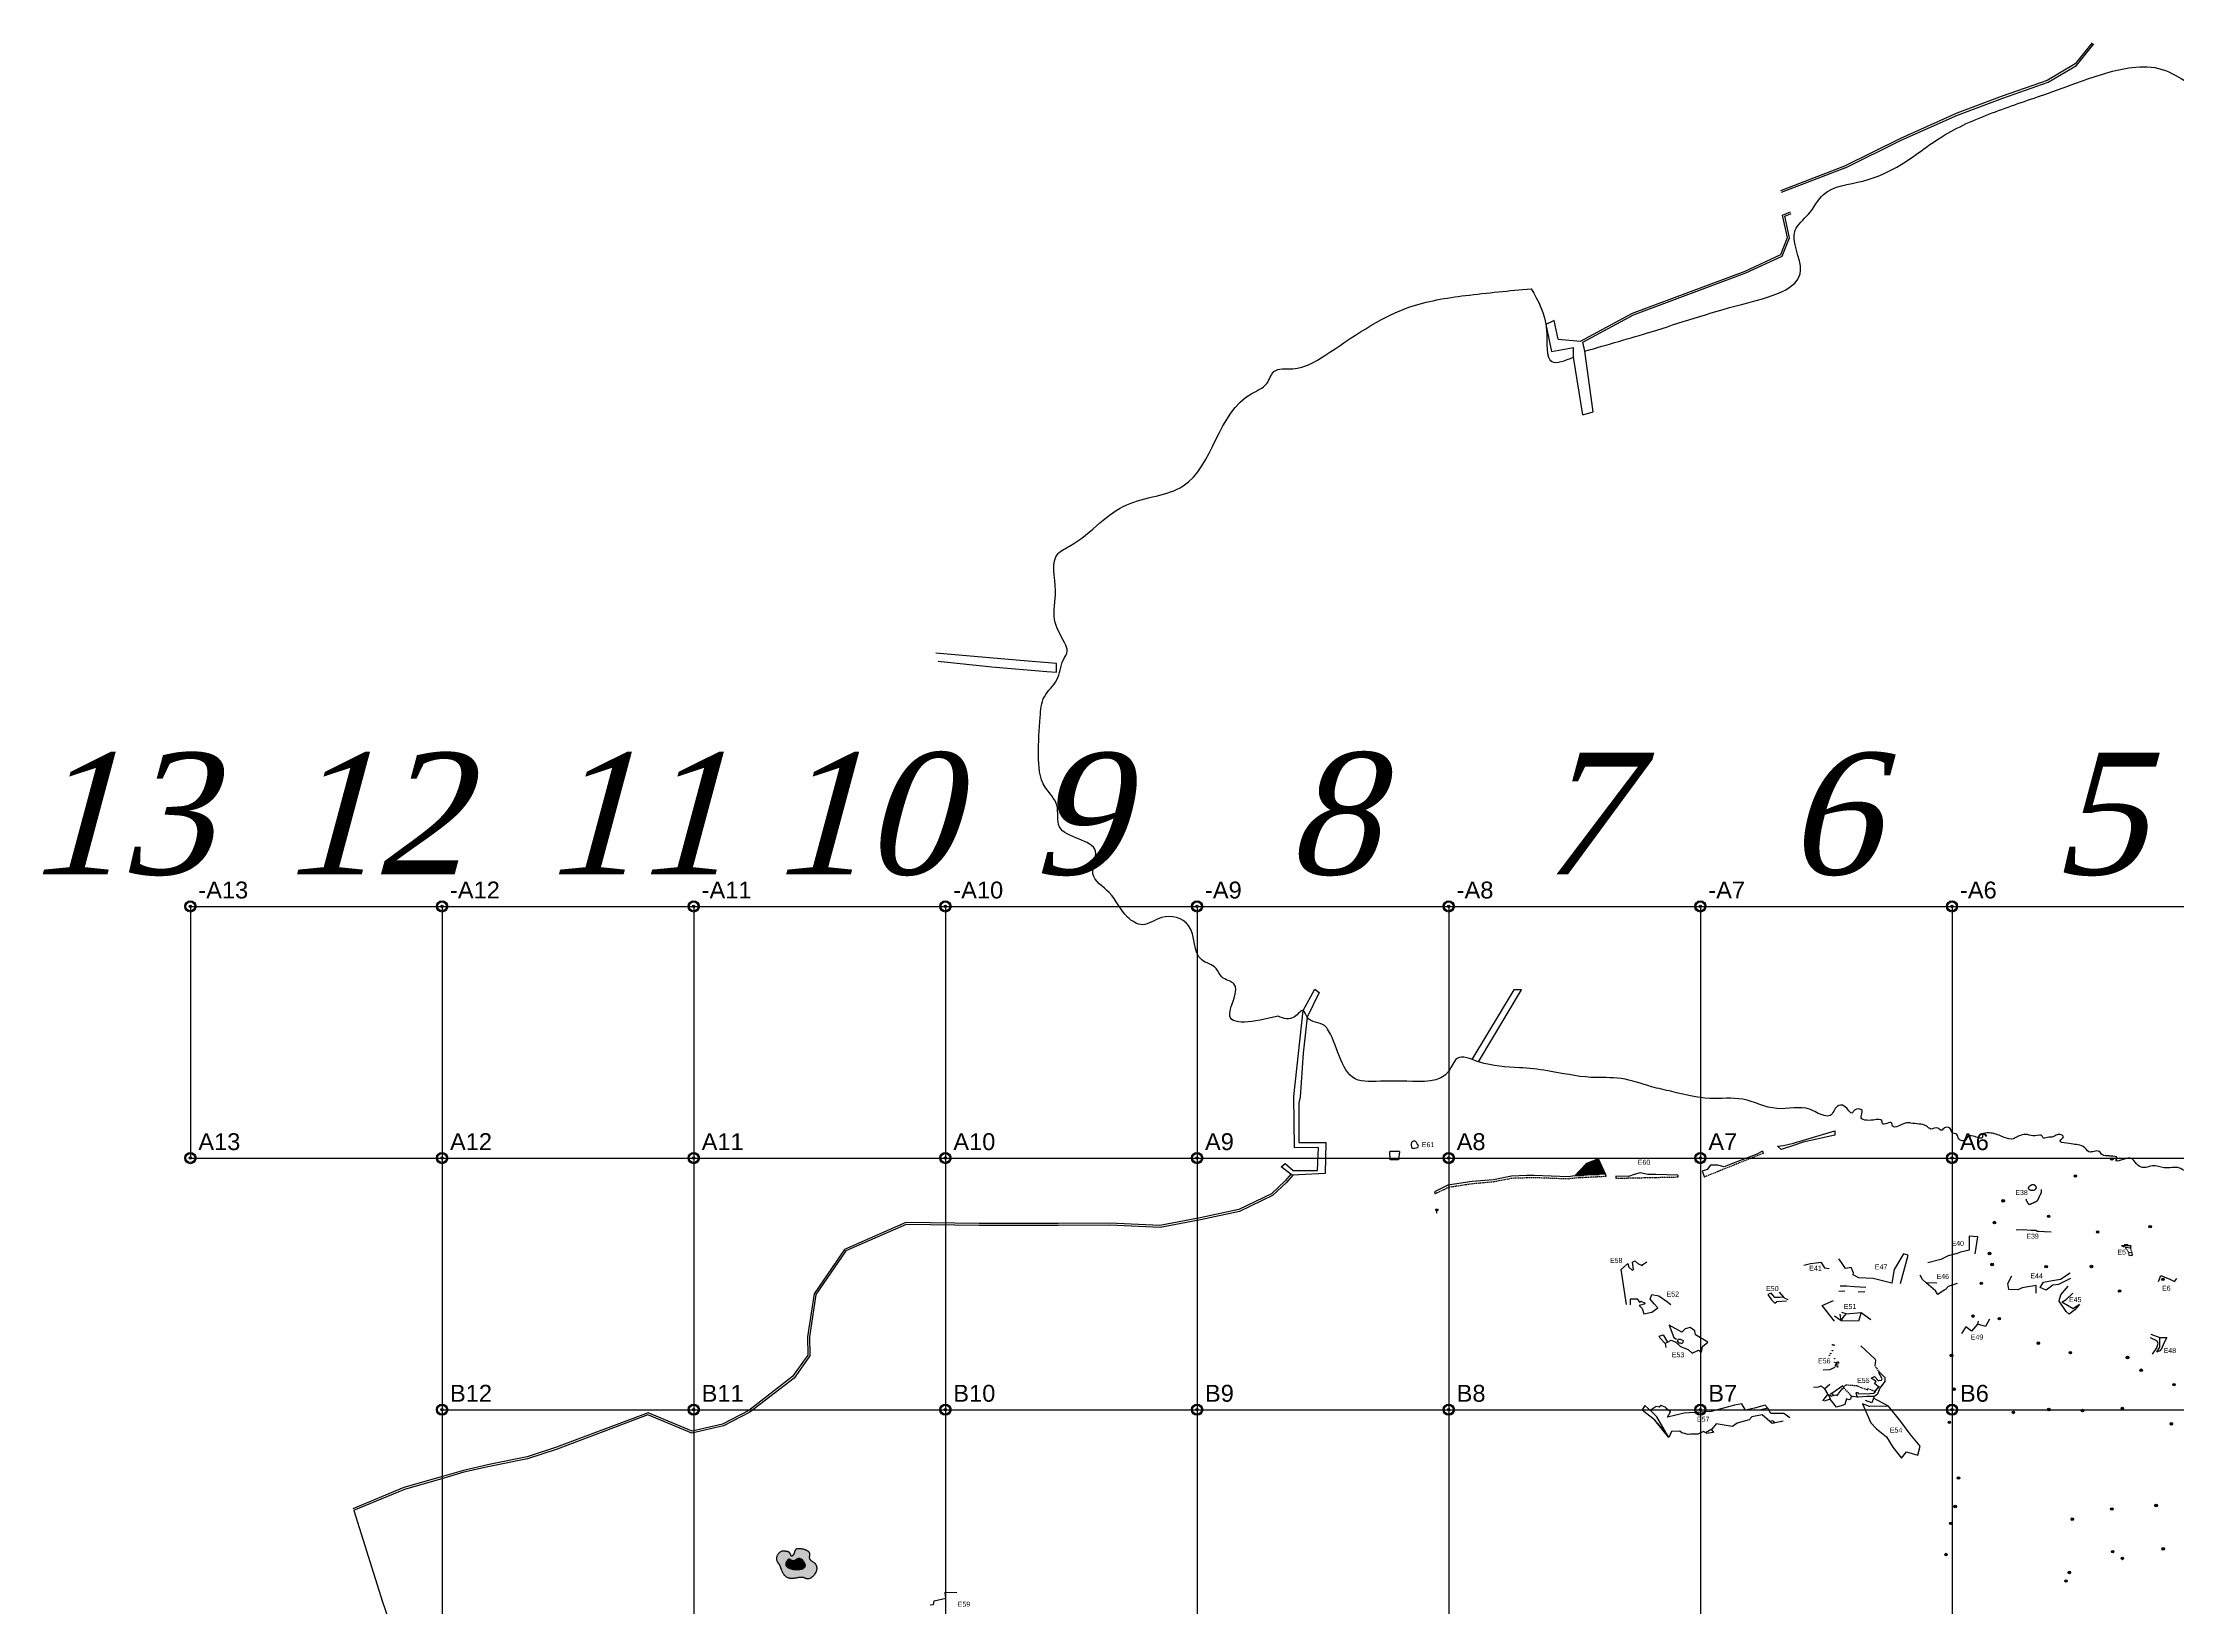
# Model space of a CAD drawing. Header units: millimetres. Extents: x 979 to 714242, y 976 to 4055134.
# Drawn here: x 713509.6 to 713933.7, y 4054823.6 to 4055134.5 of the extents above; entities that cross this region are included whole.
import ezdxf

# ---------------------------------------------------------------- set-up
doc = ezdxf.new("R2010")
doc.units = ezdxf.units.MM
doc.header["$LTSCALE"] = 0.5
doc.header["$MEASUREMENT"] = 0
doc.header["$PDMODE"] = 32
doc.header["$PDSIZE"] = 0.5
for name, pattern in [('DASHED', [0.75, 0.5, -0.25]), ('DASHED2', [0.375, 0.25, -0.125]), ('KatAxonas', [130, 100, -15, 0, -15])]:
    doc.linetypes.add(name, pattern=pattern)
for name, color, linetype in [('__lithosoros', 50, 'Continuous'), ('AKTOGRAMMI', 255, 'Continuous'), ('Allo', 3, 'KatAxonas'), ('AREA_KYK', 4, 'Continuous'), ('AREA_NOTES', 4, 'Continuous'), ('AREA_SHM', 4, 'Continuous'), ('AREA_TXT', 4, 'Continuous'), ('hatch_kaminiou', 6, 'Continuous'), ('kanabos', 7, 'Continuous'), ('MD', 250, 'Continuous'), ('onoma_kataskevon', 1, 'Continuous'), ('POINTS_KANABBOS_50_50', 7, 'Continuous'), ('SR', 250, 'zzSYRMA'), ('TAX-DESC', 45, 'Continuous'), ('TAX-H', 192, 'Continuous'), ('TAX-KOD', 7, 'Continuous'), ('TAX-SHM', 7, 'Continuous'), ('TOPO_SBL', 71, 'Continuous')]:
    doc.layers.add(name, color=color, linetype=linetype)
doc.styles.add('gr-sdtopo1', font='gr-sdtopo1.shx', dxfattribs={"bigfont": 'BigFgrsdto1.shx'})
doc.styles.get("Standard").update_dxf_attribs({"font": 'arial.ttf'})
doc.styles.add('zzARIALzz', font='arial.ttf')
doc.styles.add('zzsymapLin', font='zzsymap.shx')
doc.styles.add('zzTIMES-Izz', font='times.ttf', dxfattribs={"oblique": 15})
doc.linetypes.add('zzSYRMA', pattern='A,7,-1.5,["G",zzsymapLin,S=2,R=0,X=0,Y=-0.8575],-2.5', length=11)

# ---------------------------------------------------------------- blocks, each defined once
blk = doc.blocks.new('blk_SHMEIO_3-Lay')
at = {"layer": 'TAX-SHM'}
blk.add_point((0, 0), dxfattribs=at)
at = {"layer": 'TAX-DESC', "style": 'gr-sdtopo1'}
blk.add_attdef('DESC', (1.115307688236918, -0.3373385483951488), '', height=0.5, dxfattribs=at)
at = {"layer": 'TAX-H', "style": 'gr-sdtopo1'}
blk.add_attdef('H', (0, -1.7), '', height=1, dxfattribs=at)
at = {"layer": 'TAX-KOD', "style": 'gr-sdtopo1'}
blk.add_attdef('KOD', (0, 0.7000000000000002), '', height=1, dxfattribs=at)
blk = doc.blocks.new('Pinakida')
at = {"color": 0, "linetype": 'ByBlock', "lineweight": -2}
for p, q in [((0, 0.7799518784659552), (0, 1.7955731413197)), ((0, 0), (0, 0.7799518784659552))]:
    blk.add_line(p, q, dxfattribs=at)
blk.add_lwpolyline([(-0.6239338184691593, 2.623751906648399), (0.6239338184691593, 2.623751906648399), (0.6239338184691593, 1.7955731413197), (-0.6239338184691593, 1.7955731413197)], close=True, dxfattribs=at)
blk = doc.blocks.new('kanabos')
at = {"layer": 'kanabos'}
for p, q in [((713988.0959999999, 4054912.798), (713988.096, 4054712.797999999)), ((713988.0959999999, 4054912.798), (714188.096, 4054912.798)), ((714038.096, 4054912.798), (714038.0959999999, 4054712.797999999)), ((714088.096, 4054912.798), (714088.096, 4054712.797999999)), ((714138.096, 4054912.798), (714138.096, 4054712.797999999)), ((714188.096, 4054912.798), (714188.096, 4054712.797999999)), ((713988.0959999999, 4054862.798), (714188.096, 4054862.798)), ((713988.0959999999, 4054812.798), (714188.096, 4054812.798)), ((713988.0959999999, 4054762.798), (714188.096, 4054762.798)), ((713988.0959999999, 4054712.798), (714188.096, 4054712.798))]:
    blk.add_line(p, q, dxfattribs=at)
blk = doc.blocks.new('kan1_50_50')
at = {"layer": 'kanabos'}
for p, q in [((713738.0555783812, 4054160.547653836), (713738.0555783812, 4054110.547653835)), ((713738.0555783812, 4054160.547653836), (713788.0555783812, 4054160.547653836)), ((713788.055578381, 4054160.547653836), (713788.0555783812, 4054110.547653835)), ((713738.0555783812, 4054110.547653836), (713788.0555783812, 4054110.547653836))]:
    blk.add_line(p, q, dxfattribs=at)
blk = doc.blocks.new('blk_KOR-IDIOKT_4-Lay')
at = {"layer": 'AREA_KYK', "linetype": 'ByBlock', "lineweight": -2}
blk.add_circle((0, 0), 1, dxfattribs=at)
at = {"layer": 'AREA_SHM'}
blk.add_point((0, 0), dxfattribs=at)
at = {"layer": 'AREA_NOTES', "style": 'zzARIALzz'}
blk.add_attdef('KTT', (1.414213562373095, -3.414213562373095), '', height=1.5, dxfattribs=at)
at = {"layer": 'AREA_TXT', "style": 'zzARIALzz'}
blk.add_attdef('AA', (1.414213562373095, 1.414213562373095), '', height=3, dxfattribs=at)

msp = doc.modelspace()

# ---------------------------------------------------------------- hatches: boundary and pattern name
at = {"layer": '__lithosoros', "linetype": 'DASHED', "ltscale": 0.5}
h = msp.add_hatch(dxfattribs=at)
h.set_pattern_fill('AR-B88', color=256, scale=0.02, angle=-0.1253697694432894, style=0)
h.set_pattern_definition([(359.8746302305567, (0, 0), (0.0003500981621106096, 0.1599996169722818), []), (89.87463023055672, (0, 0), (-0.07964971032403027, 0.1601746660533371), [0.16, -0.16])])
h.paths.add_polyline_path([(713818.758, 4054912.712), (713816.341, 4054911.788), (713814.016, 4054909.304), (713820.155, 4054909.616)])
h.paths.add_polyline_path([(713818.7631716089, 4054912.647679442), (713818.9033278589, 4054912.647679442), (713818.9033278589, 4054912.696898192), (713818.7631716089, 4054912.696898192)], flags=24)
h.paths.add_polyline_path([(713816.344296609, 4054911.723679442), (713816.486327859, 4054911.723679442), (713816.486327859, 4054911.772898193), (713816.344296609, 4054911.772898193)], flags=24)
h.paths.add_polyline_path([(713816.3447186091, 4054911.808296552), (713816.4811248591, 4054911.808296552), (713816.4811248591, 4054911.857515302), (713816.3447186091, 4054911.857515302)], flags=25)
h.paths.add_polyline_path([(713814.0197186092, 4054909.324296552), (713814.1579998591, 4054909.324296552), (713814.1579998591, 4054909.373515302), (713814.0197186092, 4054909.373515302)], flags=25)
at = {"layer": '__lithosoros'}
h = msp.add_hatch(color=256, dxfattribs=at)
h.dxf.hatch_style = 1
edge = h.paths.add_edge_path()
edge.add_spline(control_points=[(713658.0704585477, 4054833.105345002), (713658.0688100135, 4054833.108397409), (713657.9086479906, 4054833.40495164), (713656.8153048136, 4054831.935162777), (713658.664776657, 4054830.699269362), (713662.1092609335, 4054831.120473674), (713660.0728706759, 4054833.902239375), (713658.9545107943, 4054832.633882414), (713658.3317254588, 4054832.970505369), (713658.0654855876, 4054833.114411219)], knot_values=[0, 0, 0, 0, 0.01034053269769946, 1.004626221928043, 2.62531420840352, 5.451619957931161, 7.346135891142413, 8.454759139731836, 9.28259104636375, 9.28259104636375, 9.28259104636375, 9.28259104636375], degree=3, periodic=0)
at = {"layer": 'hatch_kaminiou'}
h = msp.add_hatch(color=256, dxfattribs=at)
h.dxf.hatch_style = 1
edge = h.paths.add_edge_path()
edge.add_spline(control_points=[(713659.497, 4054835.206), (713660.0298719388, 4054835.20306415), (713660.9284018753, 4054835.198113714), (713662.2999568876, 4054834.441307703), (713661.698706374, 4054832.927503076), (713663.3202280253, 4054832.431278874), (713663.753482753, 4054830.447334742), (713661.9555487029, 4054828.894159064), (713660.4677884983, 4054829.776091287), (713659.1125360718, 4054829.270146277), (713657.2025692059, 4054829.377705619), (713656.4053830535, 4054830.838524771), (713656.0314334087, 4054832.085828069), (713655.0176128787, 4054833.250146844), (713656.1444201653, 4054834.930577482), (713657.389428966, 4054834.677796348), (713658.2014741615, 4054834.487300175), (713658.3260074577, 4054833.527428269), (713658.8242456893, 4054834.026273166), (713659.0113039401, 4054834.556681816), (713659.1626448801, 4054835.102385266), (713659.497, 4054835.206)], knot_values=[0, 0, 0, 0, 1.636777626923871, 2.759938345465812, 3.888261437518319, 5.318612472853347, 6.662915513651392, 9.349123621813714, 9.761456011943636, 11.66413859189394, 13.33292557654138, 14.9968008724678, 16.14603366008491, 17.33785998952351, 19.23078814444804, 20.25586619022331, 20.9752006047321, 21.65110962239643, 21.94239985568652, 22.63873669918056, 23.47744999941414, 23.47744999941414, 23.47744999941414, 23.47744999941414], degree=3, periodic=0)
edge = h.paths.add_edge_path(flags=16)
edge.add_spline(control_points=[(713658.0704585477, 4054833.105345002), (713658.0688100135, 4054833.108397409), (713657.9086479906, 4054833.40495164), (713656.8153048136, 4054831.935162777), (713658.664776657, 4054830.699269362), (713662.1092609335, 4054831.120473674), (713660.0728706759, 4054833.902239375), (713658.9545107943, 4054832.633882414), (713658.3317254588, 4054832.970505369), (713658.0654855876, 4054833.114411219)], knot_values=[0, 0, 0, 0, 0.01034053269769946, 1.004626221928043, 2.62531420840352, 5.451619957931161, 7.346135891142413, 8.454759139731836, 9.28259104636375, 9.28259104636375, 9.28259104636375, 9.28259104636375], degree=3, periodic=0)

# ---------------------------------------------------------------- linework, layer by layer
at = {"layer": '__lithosoros'}
for p, q in [((713816.341, 4054911.788), (713814.016, 4054909.304)), ((713818.758, 4054912.712), (713816.341, 4054911.788)), ((713820.155, 4054909.616), (713818.758, 4054912.712))]:
    msp.add_line(p, q, dxfattribs=at)
at = {"layer": 'AKTOGRAMMI', "linetype": 'Continuous'}
for points in [[(713816.0275183648, 4055073.183431937), (713829.2251324934, 4055077.033414568), (713847.4059633177, 4055082.529464985), (713858.8888386881, 4055089.220195493), (713857.803, 4055097.203), (713860.438, 4055100.372), (713863.451, 4055104.32), (713871.244, 4055106.977), (713878.884, 4055110.265), (713886.932, 4055115.768), (713896.942, 4055120.5), (713907.215, 4055124.132), (713914.482, 4055126.741), (713924.769, 4055129.522), (713930.713, 4055129.161), (713940.936, 4055124.84), (713941.1773396689, 4055124.84)], [(713805.349, 4055085.571), (713808.4024166875, 4055077.365155676), (713809.4489139502, 4055071.092432701), (713813.7850242303, 4055071.988614479)]]:
    msp.add_spline(points, degree=3, dxfattribs=at)
at = {"layer": 'AKTOGRAMMI'}
for points in [[(713755.091, 4054941.008), (713745.457, 4054941.513), (713746.313, 4054947.446), (713743.89, 4054948.829), (713742.75, 4054950.529), (713739.93, 4054952.198), (713737.275, 4054959.064), (713731.923, 4054960.625), (713728.17, 4054959.209), (713725.154, 4054960.717), (713721.542, 4054965.579), (713718.284, 4054969.324), (713718.8, 4054973.815), (713711.63, 4054978.655), (713711.121, 4054982.985), (713708.802, 4054986.513), (713707.475, 4054992.936), (713707.81, 4055000.47), (713708.652, 4055004.513), (713711.115, 4055007.857), (713712.422, 4055011.842), (713713.183, 4055013.565), (713712.69, 4055015.159), (713710.677, 4055019.851), (713710.853, 4055025.545), (713711.368, 4055032.971), (713713.654, 4055034.43), (713719.69, 4055039.062), (713725.014, 4055042.635), (713736.241, 4055046.398), (713749.834, 4055064.761), (713752.831, 4055066.736), (713754.259, 4055069.1), (713757.994, 4055069.683), (713764.377, 4055072.307), (713781.038, 4055081.881), (713792.318, 4055084.223), (713805.349, 4055085.571)], [(713952.5491376348, 4054909.22173878), (713951.879, 4054908.904), (713951.185, 4054907.257), (713950.069, 4054907.694), (713948.465, 4054907.52), (713946.678, 4054907.953), (713947.419, 4054908.579), (713946.866, 4054909.266), (713945.447, 4054909.244), (713944.712, 4054909.575), (713943.874, 4054910.213), (713941.845, 4054911.03), (713939.651, 4054912.202), (713937.857, 4054911.275), (713936.785, 4054911.043), (713936.614, 4054910.461), (713935.293, 4054910.319), (713934.163, 4054910.846), (713931.154, 4054910.917), (713928.834, 4054911.307), (713927.494, 4054910.976), (713926.727, 4054910.99), (713925.623, 4054911.699), (713924.352, 4054912.798), (713921.609, 4054912.506), (713921.74, 4054912.862), (713920.506, 4054913.226), (713920.173, 4054913.256), (713918.876, 4054913.461), (713918.211, 4054914.158), (713916.161, 4054914.085), (713915.045, 4054915.153), (713914.696, 4054915.292), (713911.747, 4054915.77), (713910.439, 4054916.285), (713911.091, 4054917.06), (713910.447, 4054917.53), (713909.03, 4054917.071), (713907.929, 4054916.94), (713907.004, 4054916.901), (713906.899, 4054917.201), (713905.489, 4054917.244), (713903.933, 4054917.496), (713902.57, 4054917.354), (713902.074, 4054917.144), (713901.186, 4054916.683), (713899.35, 4054916.932), (713898.361, 4054917.355), (713895.578, 4054917.783), (713895.112, 4054917.594), (713895.028, 4054917.024), (713893.189, 4054917.193), (713892.133, 4054917.117), (713891.57, 4054916.303), (713891.007, 4054916.274), (713890.319, 4054916.668), (713889.938, 4054917.508), (713888.966, 4054917.92), (713888.808, 4054918.381), (713887.496, 4054918.859), (713886.862, 4054918.349), (713886.162, 4054918.788), (713884.765, 4054918.609), (713883.873, 4054919.183), (713882.4, 4054919.599), (713880.807, 4054919.776), (713879.901, 4054919.833), (713878.249, 4054919.156), (713877.14, 4054919.182), (713876.96, 4054919.845), (713875.175, 4054919.643), (713875.088, 4054920.144), (713873.338, 4054920.388), (713870.895, 4054921.093), (713871.115, 4054922.273), (713869.568, 4054922.342), (713869.183, 4054921.846), (713867.553, 4054923.173), (713866.172, 4054923.116), (713864.769, 4054921.288), (713863.559, 4054921.278), (713860.668, 4054922.544), (713854.178, 4054922.675), (713847.398, 4054924.508), (713840.835, 4054924.701), (713833.276, 4054926.052), (713829.292, 4054927.021), (713823.243, 4054928.639), (713817.205, 4054928.866), (713808.587, 4054930.185), (713803.027, 4054930.796), (713794.9, 4054931.978), (713790.627, 4054932.615), (713789.016, 4054930.125), (713780.637, 4054928.11), (713773.653, 4054928.071), (713771.012, 4054928.335), (713765.106, 4054938.139), (713764.271, 4054939.179), (713760.849, 4054940.81), (713760.057, 4054942.153), (713758.35, 4054940.902), (713755.091, 4054941.008)]]:
    msp.add_spline(points, degree=3, dxfattribs=at)
at = {"layer": 'Allo'}
for p, q in [((713777.314, 4054912.479), (713777.2619171361, 4054914.136671842)), ((713779.22, 4054914.116), (713777.2619171361, 4054914.136671842)), ((713779.019, 4054912.461), (713777.314, 4054912.479)), ((713779.22, 4054914.116), (713779.019, 4054912.461)), ((713851.298, 4054914.193), (713851.4662688294, 4054913.774441581)), ((713820.155, 4054909.616), (713820.1779523699, 4054909.164382697)), ((713822.188, 4054909.214), (713822.1973284091, 4054908.762980566)), ((713834.517, 4054909.469), (713834.5263284091, 4054909.017980566)), ((713839.327, 4054910.203), (713839.774024517, 4054909.073926258)), ((713929.663, 4054876.527), (713928.4367979065, 4054877.099468777)), ((713873.724, 4054872.888), (713870.862, 4054875.509)), ((713873.85, 4054872.581), (713873.724, 4054872.888)), ((713928.835, 4054873.896), (713929.633, 4054875.135)), ((713929.633, 4054875.135), (713929.944, 4054876.025)), ((713929.944, 4054876.025), (713929.663, 4054876.527)), ((713864.654, 4054870.79), (713863.392, 4054870.664)), ((713865.701, 4054871.255), (713864.654, 4054870.79)), ((713863.284, 4054864.594), (713864.325, 4054865.873)), ((713864.336, 4054864.767), (713863.576, 4054864.509)), ((713863.606, 4054867.011), (713864.325, 4054865.873)), ((713864.325, 4054865.873), (713864.582, 4054865.546)), ((713864.749, 4054864.932), (713864.336, 4054864.767)), ((713864.582, 4054865.546), (713864.749, 4054864.932)), ((713873.029, 4054864.212), (713871.752, 4054864.663)), ((713873.362, 4054865.16), (713873.029, 4054864.212)), ((713853.357, 4054860.613), (713852.7749599491, 4054860.497702871)), ((713853.357, 4054860.613), (713853.7668562111, 4054860.182642624)), ((713689.034, 4054825.386), (713688.901, 4054826.598)), ((713688.901, 4054826.598), (713691.277, 4054826.504)), ((713685.946, 4054824.043), (713686.639, 4054824.11)), ((713686.639, 4054824.11), (713686.73, 4054824.888)), ((713686.73, 4054824.888), (713689.034, 4054825.386))]:
    msp.add_line(p, q, dxfattribs=at)
at = {"layer": 'Allo', "linetype": 'DASHED'}
for p, q in [((713851.4662688294, 4054913.774441581), (713839.774024517, 4054909.073926258)), ((713834.5263284091, 4054909.017980566), (713822.1973284091, 4054908.762980566)), ((713855.465, 4054885.221), (713856.413, 4054884.66)), ((713874.347, 4054867.399), (713873.461, 4054866.039))]:
    msp.add_line(p, q, dxfattribs=at)
at = {"layer": 'Allo', "ltscale": 0.1800222914024367}
for p, q in [((713867.009, 4054892.092), (713866.473, 4054892.821)), ((713867.784, 4054890.866), (713867.009, 4054892.092)), ((713868.912, 4054891.09), (713867.784, 4054890.866)), ((713869.376, 4054890.057), (713868.912, 4054891.09)), ((713869.365, 4054889.668), (713869.376, 4054890.057)), ((713877.509, 4054890.688), (713877.019, 4054887.988)), ((713879.355, 4054893.836), (713877.509, 4054890.688)), ((713880.26, 4054893.542), (713879.355, 4054893.836)), ((713910.526, 4054888.749), (713912.474, 4054890.03)), ((713870.438, 4054889.038), (713869.365, 4054889.668)), ((713873.29, 4054888.89), (713870.438, 4054889.038)), ((713877.019, 4054887.988), (713873.29, 4054888.89)), ((713883.123, 4054888.741), (713882.632, 4054889.578)), ((713883.826, 4054888.072), (713883.123, 4054888.741)), ((713885.658, 4054886.486), (713883.826, 4054888.072)), ((713885.942, 4054887.964), (713883.826, 4054888.072)), ((713886.123, 4054885.743), (713885.658, 4054886.486)), ((713887.393, 4054886.609), (713886.123, 4054885.743)), ((713887.705, 4054886.703), (713887.393, 4054886.609)), ((713888.202, 4054887.288), (713887.705, 4054886.703)), ((713890.013, 4054887.94), (713888.202, 4054887.288)), ((713900.073, 4054887.937), (713900.865, 4054889.466)), ((713900.242, 4054886.724), (713900.073, 4054887.937)), ((713902.067, 4054886.677), (713900.242, 4054886.724)), ((713902.914, 4054887.036), (713902.067, 4054886.677)), ((713905.658, 4054887.505), (713902.914, 4054887.036)), ((713905.658, 4054885.983), (713905.658, 4054887.505)), ((713906.469, 4054887.147), (713907.164, 4054888.169)), ((713907.661, 4054886.612), (713906.469, 4054887.147)), ((713907.164, 4054888.169), (713908.554, 4054888.413)), ((713909.021, 4054887.568), (713907.661, 4054886.612)), ((713908.554, 4054888.413), (713910.526, 4054888.749)), ((713910.146, 4054887.725), (713909.021, 4054887.568)), ((713912.489, 4054888.922), (713910.146, 4054887.725)), ((713910.271, 4054884.513), (713910.622, 4054885.683)), ((713910.622, 4054885.683), (713912.037, 4054887.375)), ((713911.659, 4054884.719), (713912.955, 4054885.967)), ((713910.293, 4054884.41), (713910.271, 4054884.513)), ((713911.645, 4054882.367), (713910.293, 4054884.41)), ((713910.804, 4054884.182), (713911.659, 4054884.719)), ((713913.06, 4054882.902), (713910.804, 4054884.182)), ((713911.645, 4054882.367), (713912.264, 4054881.794)), ((713913.367, 4054882.693), (713912.264, 4054881.794)), ((713914.267, 4054883.728), (713913.06, 4054882.902)), ((713913.06, 4054882.902), (713913.06, 4054882.902)), ((713914.267, 4054883.728), (713913.367, 4054882.693)), ((713928.497, 4054877.854), (713930.253, 4054877.186)), ((713930.253, 4054877.186), (713931.67, 4054877.206)), ((713930.265, 4054875.295), (713930.253, 4054877.186)), ((713931.67, 4054877.206), (713931.033, 4054876.05)), ((713929.66, 4054874.251), (713930.265, 4054875.295)), ((713930.251, 4054874.527), (713929.66, 4054874.251)), ((713930.575, 4054874.918), (713930.251, 4054874.527)), ((713931.033, 4054876.05), (713930.575, 4054874.918)), ((713873.688, 4054871.546), (713873.85, 4054872.581)), ((713827.927, 4054863.654), (713827.423, 4054862.801)), ((713827.423, 4054862.801), (713829.842, 4054860.911)), ((713829.414, 4054862.346), (713827.927, 4054863.654)), ((713830.299, 4054861.398), (713829.414, 4054862.346))]:
    msp.add_line(p, q, dxfattribs=at)
at = {"layer": 'Allo', "linetype": 'Continuous', "ltscale": 0.1800222914024367}
for p, q in [((713878.739, 4054887.892), (713880.26, 4054893.542)), ((713832.68, 4054857.315), (713830.299, 4054861.398))]:
    msp.add_line(p, q, dxfattribs=at)
msp.add_lwpolyline([(713865.671, 4054918.228), (713865.707, 4054917.415), (713859.366, 4054915.978), (713857.683, 4054915.398), (713855.03, 4054914.527), (713854.283, 4054915.178), (713855.464, 4054915.365), (713857.476, 4054915.783)], close=True, dxfattribs=at)
for points in [[(713851.298, 4054914.193), (713850.063, 4054913.578), (713845.33, 4054911.781), (713843.674, 4054911.128), (713842.469, 4054911.412), (713840.969, 4054911.403), (713840.312, 4054910.542), (713839.327, 4054910.203)], [(713820.155, 4054909.616), (713814.016, 4054909.304), (713812.686, 4054909.123), (713805.942, 4054909.384), (713804.524, 4054909.346), (713801.427, 4054909.252), (713797.902, 4054908.54), (713793.644, 4054908.168), (713788.801, 4054907.422), (713786.157, 4054906.159), (713786.284, 4054905.725)], [(713824.325, 4054883.747), (713823.238, 4054890.722), (713824.547, 4054891.902), (713824.78, 4054891.132), (713825.416, 4054890.571), (713825.666, 4054890.742), (713825.519, 4054892.133), (713825.982, 4054892.42), (713826.56, 4054891.898), (713827.379, 4054891.504), (713827.545, 4054891.706), (713828.307, 4054892.205)], [(713852.4, 4054863.166), (713851.839, 4054863.745), (713849.71, 4054863.127), (713847.966, 4054862.773), (713847.192, 4054864.032), (713845.778, 4054863.721), (713841.149, 4054862.485), (713835.758, 4054862.136), (713832.416, 4054861.342), (713833.018, 4054862.439), (713832.173, 4054863.053), (713832.118, 4054863.29), (713831.158, 4054863.696), (713830.795, 4054863.341), (713830.167, 4054863.486), (713829.791, 4054863.184), (713829.0179694915, 4054862.694357703)]]:
    msp.add_lwpolyline(points, dxfattribs=at)
at = {"layer": 'Allo', "linetype": 'DASHED'}
for points in [[(713820.1779523699, 4054909.164382697), (713814.0580401208, 4054908.853352786), (713812.7079105127, 4054908.669613343), (713805.9393102746, 4054908.931565399), (713804.5369163865, 4054908.893983616), (713801.4789945971, 4054908.801169716), (713797.9666463416, 4054908.091725189), (713793.6981584271, 4054907.718808913), (713788.9357457582, 4054906.985222323), (713786.6990429871, 4054905.916782233), (713786.284, 4054905.725)], [(713924.8140540987, 4054893.51056415), (713924.7350312051, 4054894.015033125), (713924.4736080247, 4054894.929380658), (713924.5691271675, 4054895.355193265)], [(713874.592, 4054870.264), (713873.688, 4054871.546)], [(713867.389, 4054867.394), (713867.967, 4054867.788), (713870.031, 4054867.632), (713872.171, 4054866.755), (713872.202, 4054867.042), (713873.638, 4054866.549)], [(713867.504, 4054867.157), (713868.998, 4054865.497)]]:
    msp.add_lwpolyline(points, dxfattribs=at)
at = {"layer": 'Allo', "ltscale": 0.1800222914024367}
for points in [[(713834.517, 4054909.469), (713830.144, 4054909.588), (713828.522, 4054909.599), (713827.035, 4054909.895), (713825.815, 4054909.587), (713824.663, 4054909.172), (713822.188, 4054909.214)], [(713901.688, 4054898.6), (713903.007, 4054898.622), (713904.666, 4054898.5), (713905.654, 4054898.536), (713905.804, 4054898.329), (713906.261, 4054898.288), (713907.359, 4054898.275), (713908.68, 4054898.21)], [(713893.54, 4054893.784), (713894.079, 4054897.176), (713892.389, 4054897.349), (713892.38, 4054894.519), (713890.689, 4054894.172), (713890.018, 4054893.889), (713888.18, 4054893.401), (713886.718, 4054892.692), (713884.196, 4054892.017)], [(713924.572, 4054895.368), (713922.648, 4054895.37)], [(713923.2594727876, 4054895.667276066), (713923.2591631084, 4054895.369364695)], [(713923.271, 4054895.661), (713923.808, 4054895.665), (713923.807692094, 4054895.368794499)], [(713924.47, 4054894.942), (713923.463, 4054895.04)], [(713924.008, 4054894.168), (713924.733, 4054894.028)], [(713859.538, 4054891.536), (713860.887, 4054891.862), (713861.977, 4054892.028), (713862.905, 4054892.179), (713863.635, 4054891.024), (713864.587, 4054890.885)], [(713924.824, 4054893.502), (713924.21, 4054893.409)], [(713825.108, 4054883.663), (713825.079, 4054884.839), (713826.396, 4054884.856), (713826.905, 4054884.182), (713827.169, 4054884.403), (713827.976, 4054883.988), (713827.825, 4054883.783), (713826.828, 4054883.554), (713827.44, 4054882.92), (713827.742, 4054881.888), (713829.344, 4054882.185), (713830.515, 4054883.101), (713829.786, 4054883.845), (713828.975, 4054884.772), (713829.303, 4054885.696), (713830.71, 4054885.479), (713832.23, 4054884.396), (713833.104, 4054883.755)], [(713854.618, 4054886.203), (713855.465, 4054885.221), (713854.794, 4054885.156), (713853.773, 4054885.158), (713853.029, 4054885.973), (713852.363, 4054885.712), (713853.085, 4054884.675), (713853.75, 4054884.027), (713854.177, 4054884.362), (713856.101, 4054884.454)], [(713866.474, 4054886.384), (713867.658, 4054886.454)], [(713866.75, 4054887.462), (713868.066, 4054887.433), (713869.623, 4054887.287), (713871.851, 4054887.169)], [(713870.345, 4054886.251), (713871.66, 4054886.344)], [(713929.967, 4054888.304), (713930.48, 4054889.503), (713932.269, 4054888.782), (713933.16, 4054888.321), (713933.637, 4054888.936)], [(713865.635, 4054880.442), (713863.148, 4054883.516), (713865.446, 4054884.532)], [(713866.936, 4054880.478), (713865.626, 4054881.418)], [(713866.936, 4054880.478), (713866.774, 4054881.789)], [(713867.947, 4054881.861), (713870.933, 4054882.178), (713870.388, 4054880.408), (713866.936, 4054880.478), (713867.321, 4054881.133), (713867.947, 4054881.861), (713867.103, 4054882.179)], [(713870.933, 4054882.178), (713872.826, 4054880.748)], [(713831.969, 4054875.993), (713830.993, 4054877.067), (713830.814, 4054877.476), (713831.559, 4054877.685), (713832.431, 4054876.237), (713831.969, 4054875.993), (713832.119, 4054875.229)], [(713832.431, 4054876.237), (713833.195, 4054876.643), (713834.114, 4054876.261), (713835.028, 4054875.388), (713836.527, 4054874.783), (713837.37, 4054874.051), (713838.627, 4054874.636), (713839.2, 4054874.249), (713839.379, 4054875.385), (713840.441, 4054876.228), (713838.03, 4054877.737), (713837.863, 4054878.532), (713836.977, 4054879.196), (713835.947, 4054878.908), (713835.3, 4054878.255), (713832.801, 4054879.627), (713833.705, 4054877.192), (713834.21, 4054876.833)], [(713896.387, 4054880.823), (713895.607, 4054879.368), (713894.039, 4054879.806), (713892.862, 4054878.474), (713891.73, 4054879.325), (713890.872, 4054877.958)], [(713894.19, 4054880.406), (713894.039, 4054879.806)], [(713874.347, 4054867.399), (713873.552, 4054868.057), (713873.915, 4054868.414), (713872.922, 4054869.11), (713873.541, 4054869.452), (713874.276, 4054868.641), (713874.431, 4054868.608), (713874.934, 4054868.694), (713875.084, 4054868.959), (713874.421, 4054870.134), (713874.592, 4054870.264), (713875.595, 4054869.212), (713875.635, 4054868.421), (713874.738, 4054867.296), (713874.347, 4054867.399), (713873.638, 4054866.549), (713873.461, 4054866.039), (713872.662, 4054866.023), (713870.485, 4054865.913), (713870.353, 4054866.188), (713869.856, 4054866.216), (713870.108, 4054865.319), (713869.422, 4054865.491), (713869.197, 4054865.367), (713868.998, 4054865.497), (713868.866, 4054865.285), (713868.823, 4054864.917), (713868.497, 4054864.828), (713868.012, 4054865.012), (713867.646, 4054863.852), (713867.126, 4054863.702), (713866.02, 4054863.363), (713864.749, 4054864.932)], [(713861.458, 4054867.285), (713862.495, 4054867.391), (713862.944, 4054867.594), (713863.606, 4054867.011), (713864.727, 4054867.924)], [(713865.333, 4054865.689), (713865.883, 4054865.814), (713866.178, 4054865.647), (713867.127, 4054866.97), (713867.504, 4054867.157), (713867.256, 4054867.594), (713865.0966908581, 4054866.025142615)], [(713870.108, 4054865.319), (713870.295, 4054865.396), (713872.051, 4054865.523), (713873.554, 4054865.538), (713874.266, 4054866.045), (713874.738, 4054867.296)], [(713876.337, 4054863.511), (713872.568, 4054863.441), (713871.183, 4054863.977), (713872.825, 4054860.258), (713873.957, 4054859.059), (713875.961, 4054857.472), (713877.214, 4054855.425), (713878.96, 4054853.187), (713879.949, 4054854.461), (713882.151, 4054853.822), (713882.634, 4054855.582), (713880.656, 4054857.979), (713878.779, 4054860.464), (713876.337, 4054863.511), (713873.362, 4054865.16)], [(713873.554, 4054865.538), (713873.362, 4054865.16)], [(713841.223, 4054858.989), (713839.962, 4054858.21), (713839.596, 4054858.479), (713838.446, 4054857.991), (713837.042, 4054857.956), (713836.54, 4054857.914), (713835.313, 4054858.261), (713834.885, 4054858.55), (713833.272, 4054858.512), (713832.68, 4054857.315), (713830.162, 4054860.436), (713829.842, 4054860.911)], [(713832.064, 4054858.11), (713831.297, 4054859.256), (713830.162, 4054860.436)], [(713851.2259599491, 4054861.839702872), (713849.2141499238, 4054861.421327704), (713848.6419724845, 4054860.817472693), (713846.284682526, 4054860.189379225), (713845.334, 4054859.517), (713844.085, 4054859.729), (713842.087, 4054860.053), (713841.223, 4054858.989), (713841.24, 4054858.781), (713841.553, 4054858.285), (713840.122, 4054858.096)], [(713856.753, 4054861.212), (713855.539, 4054862.053), (713853.003, 4054862.112), (713852.4, 4054863.166), (713850.69, 4054862.758)], [(713855.447, 4054860.528), (713853.2590892756, 4054860.078269975), (713851.221, 4054861.844)]]:
    msp.add_lwpolyline(points, dxfattribs=at)
at = {"layer": 'Allo', "linetype": 'DASHED2'}
msp.add_lwpolyline([(713924.2157278311, 4054893.397190784), (713924.0114152526, 4054894.155327128), (713923.456084663, 4054895.051155435), (713922.6602089901, 4054895.36518272)], dxfattribs=at)
at = {"layer": 'Allo', "ltscale": 0.1800222914024367}
for points in [[(713834.582, 4054876.807), (713834.337, 4054876.533), (713834.639, 4054876.135), (713834.935, 4054876.115), (713835.305, 4054875.959), (713835.582, 4054876.257), (713835.593, 4054876.54), (713835.057, 4054876.791), (713834.831, 4054876.813)], [(713865.013, 4054866.125), (713865.333, 4054865.689), (713864.892, 4054865.472), (713864.759, 4054865.811), (713864.803, 4054865.907)]]:
    msp.add_lwpolyline(points, close=True, dxfattribs=at)
at = {"layer": 'Allo'}
for centre in [(713864.598, 4054873.645), (713864.874, 4054873.996), (713865.217, 4054874.586), (713865.265, 4054875.731), (713865.514, 4054875.648), (713865.666, 4054872.967), (713865.644, 4054872.241), (713865.788, 4054871.542), (713865.926, 4054871.802), (713865.937, 4054871.516), (713866.029, 4054872.062), (713866.081, 4054872.224), (713866.225, 4054871.721), (713866.239, 4054871.364), (713866.323, 4054872.271), (713866.415, 4054872.144)]:
    msp.add_circle(centre, 0.05, dxfattribs=at)
for points in [[(713905.222, 4054907.584), (713905.675, 4054907.022), (713905.513, 4054906.626), (713904.792, 4054906.373), (713904.18, 4054906.805), (713904.613, 4054907.428), (713905.222, 4054907.584), (713905.2495369512, 4054907.571846444)], [(713906.687, 4054906.588), (713906.705, 4054906.091), (713906.335, 4054905.262), (713905.844, 4054904.317), (713904.776, 4054903.756), (713904.384, 4054903.596), (713903.924, 4054904.144), (713903.76, 4054904.622), (713903.8054861189, 4054904.602314232)], [(713658.0654855876, 4054833.114411219), (713658.8536997421, 4054832.861381354), (713659.8669403351, 4054833.311258013), (713661.1052073666, 4054831.877422116), (713658.3750523455, 4054831.146492742), (713657.3621225625, 4054832.411642062), (713658.0654855876, 4054833.114411219), (713658.0704585477, 4054833.105345002)]]:
    msp.add_spline(points, degree=3, dxfattribs=at)
msp.add_open_spline([(713659.497, 4054835.206), (713660.0298719388, 4054835.20306415), (713660.9284018753, 4054835.198113714), (713662.2999568876, 4054834.441307703), (713661.698706374, 4054832.927503076), (713663.3202280253, 4054832.431278874), (713663.753482753, 4054830.447334742), (713661.9555487029, 4054828.894159064), (713660.4677884983, 4054829.776091287), (713659.1125360718, 4054829.270146277), (713657.2025692059, 4054829.377705619), (713656.4053830535, 4054830.838524771), (713656.0314334087, 4054832.085828069), (713655.0176128787, 4054833.250146844), (713656.1444201653, 4054834.930577482), (713657.389428966, 4054834.677796348), (713658.2014741615, 4054834.487300175), (713658.3260074577, 4054833.527428269), (713658.8242456893, 4054834.026273166), (713659.0113039401, 4054834.556681816), (713659.1626448801, 4054835.102385266), (713659.497, 4054835.206)], degree=3, knots=[0, 0, 0, 0, 1.636777626923871, 2.759938345465812, 3.888261437518319, 5.318612472853347, 6.662915513651392, 9.349123621813714, 9.761456011943636, 11.66413859189394, 13.33292557654138, 14.9968008724678, 16.14603366008491, 17.33785998952351, 19.23078814444804, 20.25586619022331, 20.9752006047321, 21.65110962239643, 21.94239985568652, 22.63873669918056, 23.47744999941414, 23.47744999941414, 23.47744999941414, 23.47744999941414], dxfattribs=at)
at = {"layer": 'MD', "linetype": 'Continuous'}
for p, q in [((713813.7850242304, 4055071.988614479), (713813.7850242304, 4055073.905295095)), ((713817.6975004831, 4055061.08813738), (713816.0275183648, 4055073.183431937)), ((713815.6327896675, 4055060.498833299), (713813.7850242304, 4055071.988614479)), ((713815.6327896675, 4055060.498833299), (713817.6975004831, 4055061.08813738)), ((713703.0384586452, 4055011.78131998), (713687.0734586451, 4055013.19131998)), ((713687.5664586452, 4055011.59731998), (713698.2004586452, 4055010.42431998)), ((713698.2004586452, 4055010.42431998), (713709.1504586452, 4055009.51531998)), ((713711.0770358688, 4055011.13731998), (713703.0384586452, 4055011.78131998)), ((713709.1504586452, 4055009.51531998), (713711.0770358689, 4055009.359840531)), ((713711.0770358689, 4055009.359840531), (713711.0770358688, 4055011.13731998)), ((713760.057, 4054942.153), (713762.3565371261, 4054946.37879299)), ((713763.2230754001, 4054945.729596932), (713760.849, 4054940.81)), ((713762.3565371261, 4054946.37879299), (713763.2230754001, 4054945.729596932)), ((713801.8906364226, 4054946.236480862), (713793.5825225648, 4054932.440364433)), ((713794.9, 4054931.978), (713803.4216864719, 4054946.236480862)), ((713803.4216864719, 4054946.236480862), (713801.8906364226, 4054946.236480862)), ((713758.2041155548, 4054925.047771021), (713760.057, 4054942.153)), ((713760.849, 4054940.81), (713760.089, 4054933.681)), ((713760.089, 4054933.681), (713759.483, 4054924.958)), ((713758.3041963741, 4054914.89278419), (713758.2041155548, 4054925.047771021)), ((713759.483, 4054924.958), (713759.167, 4054923.84)), ((713759.167, 4054923.84), (713759.167, 4054915.913283029)), ((713759.167, 4054915.913283029), (713764.5810042807, 4054915.913283029)), ((713764.5810042807, 4054915.913283029), (713764.41, 4054909.739)), ((713755.6741221724, 4054911.10296827), (713756.4934173266, 4054911.749004889)), ((713757.8971380618, 4054909.419203264), (713755.6741221724, 4054911.10296827)), ((713756.4934173266, 4054911.749004889), (713758.045602456, 4054910.37093996)), ((713763.1326296907, 4054914.935780035), (713758.3041963741, 4054914.89278419)), ((713762.8740357725, 4054910.37093996), (713763.1326296907, 4054914.935780035)), ((713764.41, 4054909.739), (713757.8971380618, 4054909.419203264)), ((713758.045602456, 4054910.37093996), (713762.8740357725, 4054910.37093996))]:
    msp.add_line(p, q, dxfattribs=at)
for points in [[(713916.8279528342, 4055134.464000948), (713913.4611529132, 4055130.231217167), (713907.9085559414, 4055126.972355494), (713898.9533828864, 4055123.805962529), (713889.9255549774, 4055120.43642818), (713878.708707712, 4055115.4410346), (713867.6310562884, 4055109.947670522), (713854.874223572, 4055105.045707911)], [(713913.7278438988, 4055129.923936639), (713917.141, 4055134.215)], [(713867.792, 4055109.581), (713878.879, 4055115.079), (713890.077, 4055120.066), (713899.09, 4055123.43), (713908.078, 4055126.608), (713913.7278438988, 4055129.923936639)], [(713867.792, 4055109.581), (713855.017700165, 4055104.672325443)], [(713810.7334916714, 4055075.569220582), (713815.1761552793, 4055075.143718821), (713825.4955017199, 4055080.75257537), (713847.8489121092, 4055089.085448335), (713854.9365927185, 4055092.365713378), (713856.2691609737, 4055095.74733264), (713855.3184708629, 4055100.206018009), (713856.8811693069, 4055100.882114166)], [(713816.0275183648, 4055073.183431937), (713815.6327896675, 4055074.936645921), (713825.6616958681, 4055080.387639988), (713848.003, 4055088.716), (713855.25, 4055092.07), (713856.6855066135, 4055095.712842905), (713855.778, 4055099.969), (713857.04, 4055100.515)], [(713810.7334916714, 4055075.569220582), (713809.9601963968, 4055079.237604145), (713808.2749038576, 4055078.493203627), (713809.3805357508, 4055073.123677328), (713813.7850242304, 4055073.905295095)], [(713757.6205507678, 4054909.628697046), (713756.4596299378, 4054908.282934232), (713753.7632370165, 4054905.74210244), (713747.2860963542, 4054902.597726938), (713739.605964182, 4054900.956141824), (713731.6136390738, 4054899.442306835), (713721.6441742361, 4054899.920067319), (713711.3599137277, 4054899.84779732), (713695.6793038157, 4054899.84779732), (713681.1329749486, 4054900.02160148), (713668.9030641792, 4054894.696473836), (713662.8870282617, 4054885.872828477), (713661.6047083588, 4054877.342240784), (713661.6571669275, 4054873.690722783), (713658.6200729588, 4054869.402890401), (713649.9190784158, 4054862.67268054), (713644.7217301949, 4054859.988270879), (713638.6553484593, 4054858.575608854), (713629.8974691926, 4054862.220707809), (713611.7409498597, 4054855.399311641), (713605.8781999873, 4054853.465290641), (713598.3155572211, 4054851.930219787), (713593.2052594834, 4054850.787351316), (713588.5675299255, 4054849.409162826), (713581.3750768543, 4054847.372370831), (713571.2412134847, 4054843.147401347)], [(713757.98, 4054909.433), (713756.749, 4054908.006), (713753.993, 4054905.409), (713747.4171437694, 4054902.2167023), (713739.685, 4054900.564), (713731.6416715186, 4054899.040504406), (713721.636, 4054899.52), (713711.3613191589, 4054899.44779732), (713695.6769142374, 4054899.44779732), (713681.2139926075, 4054899.620604903), (713669.1685511408, 4054894.375798581), (713663.269, 4054885.723), (713662.0051380618, 4054877.315203263), (713662.059, 4054873.566), (713658.912, 4054869.123), (713650.135, 4054862.334), (713644.861, 4054859.61), (713638.6205905022, 4054858.156812597), (713629.8899376625, 4054861.790579697), (713611.874, 4054855.022), (713605.981, 4054853.078), (713598.399, 4054851.539), (713593.306, 4054850.4), (713588.679, 4054849.025), (713581.507, 4054846.994), (713571.3951380618, 4054842.778203264)]]:
    msp.add_lwpolyline(points, dxfattribs=at)
at = {"layer": 'POINTS_KANABBOS_50_50'}
for centre in [(713538.9738448192, 4054962.836950099), (713588.9738448192, 4054962.8369501), (713638.9738448192, 4054962.836950099), (713688.9738448191, 4054962.836950099), (713738.9738448191, 4054962.836950099), (713788.9738448191, 4054962.8369501), (713838.973844819, 4054962.8369501), (713888.9738448191, 4054962.8369501), (713538.9738448192, 4054912.836950099), (713588.9738448191, 4054912.836950098), (713638.9738448192, 4054912.836950099), (713688.9738448192, 4054912.836950098), (713738.9738448192, 4054912.836950098), (713788.9738448191, 4054912.836950099), (713838.9738448192, 4054912.836950099), (713888.9738448192, 4054912.836950099), (713588.9738448191, 4054862.836950099), (713638.9738448192, 4054862.836950098), (713688.9738448192, 4054862.836950098), (713738.9738448192, 4054862.836950098), (713788.9738448191, 4054862.836950098), (713838.9738448192, 4054862.836950099), (713888.9738448192, 4054862.836950099)]:
    msp.add_circle(centre, 0.8930786220053535, dxfattribs=at)
at = {"layer": 'SR', "ltscale": 0.833}
for p, q in [((713571.475, 4054842.792), (713577.167, 4054824.686)), ((713577.167, 4054824.686), (713582.716, 4054808.628))]:
    msp.add_line(p, q, dxfattribs=at)
at = {"layer": 'TOPO_SBL'}
msp.add_open_spline([(713781.557, 4054915.912), (713781.5631804867, 4054915.997450477), (713781.9383251506, 4054916.261998364), (713782.5559629026, 4054916.17655861), (713782.6197607442, 4054915.627482781), (713783.2597578546, 4054915.121868692), (713782.3196161203, 4054914.69991803), (713781.4251287766, 4054914.845048014), (713781.5058750872, 4054915.498355341), (713781.557, 4054915.912)], degree=3, knots=[0, 0, 0, 0, 0.5320460506233312, 0.974968165697478, 1.525012709217886, 2.025670276931894, 2.886080062820814, 3.478948513577565, 4.502207034181025, 4.502207034181025, 4.502207034181025, 4.502207034181025], dxfattribs=at)

# ---------------------------------------------------------------- block references
at = {"layer": '__lithosoros'}
for p in [(-199.0817335619358, 802.2892962638289), (-149.0817335619358, 802.2892962638289), (-99.08173356193583, 802.2892962633632), (-49.08173356193583, 802.2892962633632), (0.9182664380641654, 802.2892962628976), (50.91826643794775, 802.2892962638289), (100.9182664380642, 802.2892962638289), (150.9182664380642, 802.2892962638289)]:
    msp.add_blockref('kan1_50_50', p, dxfattribs=at)
at = {"layer": 'AREA_SHM', "xscale": 1.119008732385416, "yscale": 1.119008732385416, "zscale": 1.119008732385416}
for p, values in [((713538.9738448191, 4054962.836950099), {'AA': '-A13'}), ((713588.9738448191, 4054962.836950097), {'AA': '-A12'}), ((713638.9738448191, 4054962.836950097), {'AA': '-A11'}), ((713688.9738448192, 4054962.836950099), {'AA': '-A10'}), ((713738.9738448192, 4054962.836950099), {'AA': '-A9'}), ((713788.9738448191, 4054962.836950098), {'AA': '-A8'}), ((713838.973844819, 4054962.836950099), {'AA': '-A7'}), ((713888.9738448191, 4054962.836950099), {'AA': '-A6'}), ((713538.9738448192, 4054912.836950099), {'AA': 'A13'}), ((713588.9738448191, 4054912.836950099), {'AA': 'A12'}), ((713638.9738448192, 4054912.836950097), {'AA': 'A11'}), ((713688.9738448192, 4054912.836950098), {'AA': 'A10'}), ((713738.9738448192, 4054912.836950097), {'AA': 'A9'}), ((713788.9738448191, 4054912.836950097), {'AA': 'A8'}), ((713838.9738448192, 4054912.836950099), {'AA': 'A7'}), ((713888.9738448192, 4054912.836950099), {'AA': 'A6'}), ((713588.9738448192, 4054862.836950098), {'AA': 'B12'}), ((713638.9738448192, 4054862.836950097), {'AA': 'B11'}), ((713688.9738448192, 4054862.836950097), {'AA': 'B10'}), ((713738.9738448192, 4054862.836950097), {'AA': 'B9'}), ((713788.9738448191, 4054862.836950097), {'AA': 'B8'}), ((713838.9738448192, 4054862.836950098), {'AA': 'B7'}), ((713888.9738448192, 4054862.836950098), {'AA': 'B6'})]:
    msp.add_blockref('blk_KOR-IDIOKT_4-Lay', p, dxfattribs=at).add_auto_attribs(values)
at = {"layer": 'kanabos'}
for p in [(-399.122155180783, 0.03895009821280837), (-199.122155180783, 0.03895009867846966)]:
    msp.add_blockref('kanabos', p, dxfattribs=at)
at = {"layer": 'TAX-SHM', "xscale": 0.062475, "yscale": 0.062475, "zscale": 0.062475, "rotation": 284.5704941548227}
for p, values in [((713920.7306684363, 4054912.636996804), {'KOD': '3136', 'H': '-7.999'}), ((713913.4717028346, 4054909.260251715), {'KOD': '3135', 'H': '-5.926'}), ((713899.1333061876, 4054904.348148338), {'KOD': '3134', 'H': '-2.681'}), ((713897.3960737591, 4054900.016810266), {'KOD': '4857', 'H': '-1.332'}), ((713908.1683863983, 4054901.253587692), {'KOD': '4858', 'H': '-2.655'}), ((713917.8998149163, 4054898.159214088), {'KOD': '4860', 'H': '-2.517'}), ((713928.3500051866, 4054899.216171662), {'KOD': '4862', 'H': '-3.507'}), ((713896.4312974173, 4054893.870425751), {'KOD': '3133', 'H': '0.231'}), ((713896.9372492228, 4054891.685436787), {'KOD': '4856', 'H': '1.462'}), ((713907.6743606972, 4054891.260929807), {'KOD': '4859', 'H': '0.642'}), ((713916.6705442686, 4054891.297277505), {'KOD': '4861', 'H': '0.408'}), ((713894.7950215419, 4054887.946258192), {'KOD': '3132', 'H': '3.017'}), ((713922.2608158281, 4054886.425960446), {'KOD': '4863', 'H': '1.650'}), ((713930.8719154708, 4054888.742774623), {'KOD': '4865', 'H': '0.344'}), ((713893.1537717646, 4054881.437022894), {'KOD': '3131', 'H': '5.096'}), ((713898.378373526, 4054880.9259442), {'KOD': '4855', 'H': '5.160'}), ((713888.8621126874, 4054873.612727695), {'KOD': '3130', 'H': '8.254'}), ((713906.118237603, 4054876.064727061), {'KOD': '4853', 'H': '6.415'}), ((713912.4874513047, 4054874.171136338), {'KOD': '4852', 'H': '6.784'}), ((713923.8454245408, 4054873.206447284), {'KOD': '4849', 'H': '6.229'}), ((713926.56102827, 4054870.677273232), {'KOD': '4848', 'H': '7.004'}), ((713889.324045084, 4054866.914514242), {'KOD': '3129', 'H': '10.848'}), ((713933.0678035482, 4054867.817206016), {'KOD': '4846', 'H': '6.947'}), ((713888.4473503181, 4054860.321938471), {'KOD': '3128', 'H': '13.035'}), ((713901.1650533737, 4054862.294792748), {'KOD': '4854', 'H': '11.668'}), ((713908.2084777355, 4054862.879519395), {'KOD': '4851', 'H': '10.969'}), ((713914.894317226, 4054862.665602781), {'KOD': '4850', 'H': '10.410'}), ((713922.8164773271, 4054863.121242248), {'KOD': '4847', 'H': '9.385'}), ((713932.5422734926, 4054860.032637232), {'KOD': '4845', 'H': '10.044'}), ((713890.2650348772, 4054849.262531939), {'KOD': '3127', 'H': '16.347'}), ((713889.5881597749, 4054843.610473102), {'KOD': '3126', 'H': '18.302'}), ((713920.7274298999, 4054843.11838363), {'KOD': '4626', 'H': '16.093'}), ((713929.5357425832, 4054843.794029012), {'KOD': '4628', 'H': '14.731'}), ((713888.7449883143, 4054840.263720215), {'KOD': '3125', 'H': '19.939'}), ((713912.8715412896, 4054841.096028782), {'KOD': '4624', 'H': '17.314'}), ((713920.8901508963, 4054834.641699616), {'KOD': '4625', 'H': '18.460'}), ((713930.940404647, 4054835.202074084), {'KOD': '4627', 'H': '17.271'}), ((713887.7638322464, 4054834.053150775), {'KOD': '3124', 'H': '21.487'}), ((713912.2862293483, 4054830.488635326), {'KOD': '4623', 'H': '20.206'}), ((713922.8184297658, 4054833.285171106), {'KOD': '3119', 'H': '18.314'}), ((713911.6311742347, 4054828.791252694), {'KOD': '3120', 'H': '20.329'})]:
    msp.add_blockref('blk_SHMEIO_3-Lay', p, dxfattribs=at).add_auto_attribs(values)
at = {"layer": 'TOPO_SBL', "xscale": 0.3, "yscale": 0.3, "zscale": 0.3}
msp.add_blockref('Pinakida', (713786.6152681031, 4054901.876033087), dxfattribs=at)

# ---------------------------------------------------------------- texts
at = {"layer": 'onoma_kataskevon', "char_height": 1, "attachment_point": 1}
for s, insert in [('E61', (713783.6248212939, 4054916.003452405)), ('E60', (713826.5334465749, 4054912.498704355)), ('E38', (713901.5461000879, 4054906.489678019)), ('E40', (713888.8644306504, 4054896.383976001)), ('E39', (713903.7322992858, 4054897.802673243)), ('E5', (713921.8136541076, 4054894.641672756)), ('E58', (713821.0080788127, 4054892.995767124)), ('E41', (713860.5940324559, 4054891.460996795)), ('E47', (713873.6360377879, 4054891.70627243)), ('E46', (713885.8889794254, 4054889.83058986)), ('E44', (713904.5269496277, 4054889.940273637)), ('E52', (713832.251716403, 4054886.31263164)), ('E50', (713852.0419684409, 4054887.414050142)), ('E6', (713930.684514242, 4054887.483099468)), ('E51', (713867.484813571, 4054883.845025687)), ('E45', (713912.2128357688, 4054885.215655657)), ('E49', (713892.6985973871, 4054877.775889275)), ('E53', (713833.2955945441, 4054874.253851047)), ('E56', (713862.3505164498, 4054873.03623682)), ('E48', (713931.0109241172, 4054875.099590229)), ('E55', (713870.1178726164, 4054869.156846439)), ('E57', (713838.2919723323, 4054861.452639718)), ('E54', (713876.6128203899, 4054859.285812274)), ('E59', (713691.4243612073, 4054824.687472685))]:
    msp.add_mtext_dynamic_manual_height_columns(s, width=1.453431245987304, gutter_width=1, heights=[0], dxfattribs=dict(at, insert=insert))
at = {"layer": 'POINTS_KANABBOS_50_50', "char_height": 24.19789288309468, "attachment_point": 1, "style": 'zzTIMES-Izz'}
for s, insert in [('13', (713506.4174463387, 4054993.390736888)), ('12', (713556.9456051263, 4054993.390736888)), ('11', (713608.9688436772, 4054993.390736888)), ('10', (713654.1257899675, 4054993.390736888)), ('9', (713705.927535222, 4054993.390736888)), ('8', (713756.4003206837, 4054993.390736888)), ('7', (713806.1255662601, 4054993.390736888)), ('6', (713855.6846918623, 4054993.390736888)), ('5', (713908.7046502616, 4054993.390736888))]:
    msp.add_mtext_dynamic_manual_height_columns(s, width=49.64218559116125, gutter_width=2.99780929320881, heights=[0], dxfattribs=dict(at, insert=insert))

doc.saveas('drawing.dxf')
